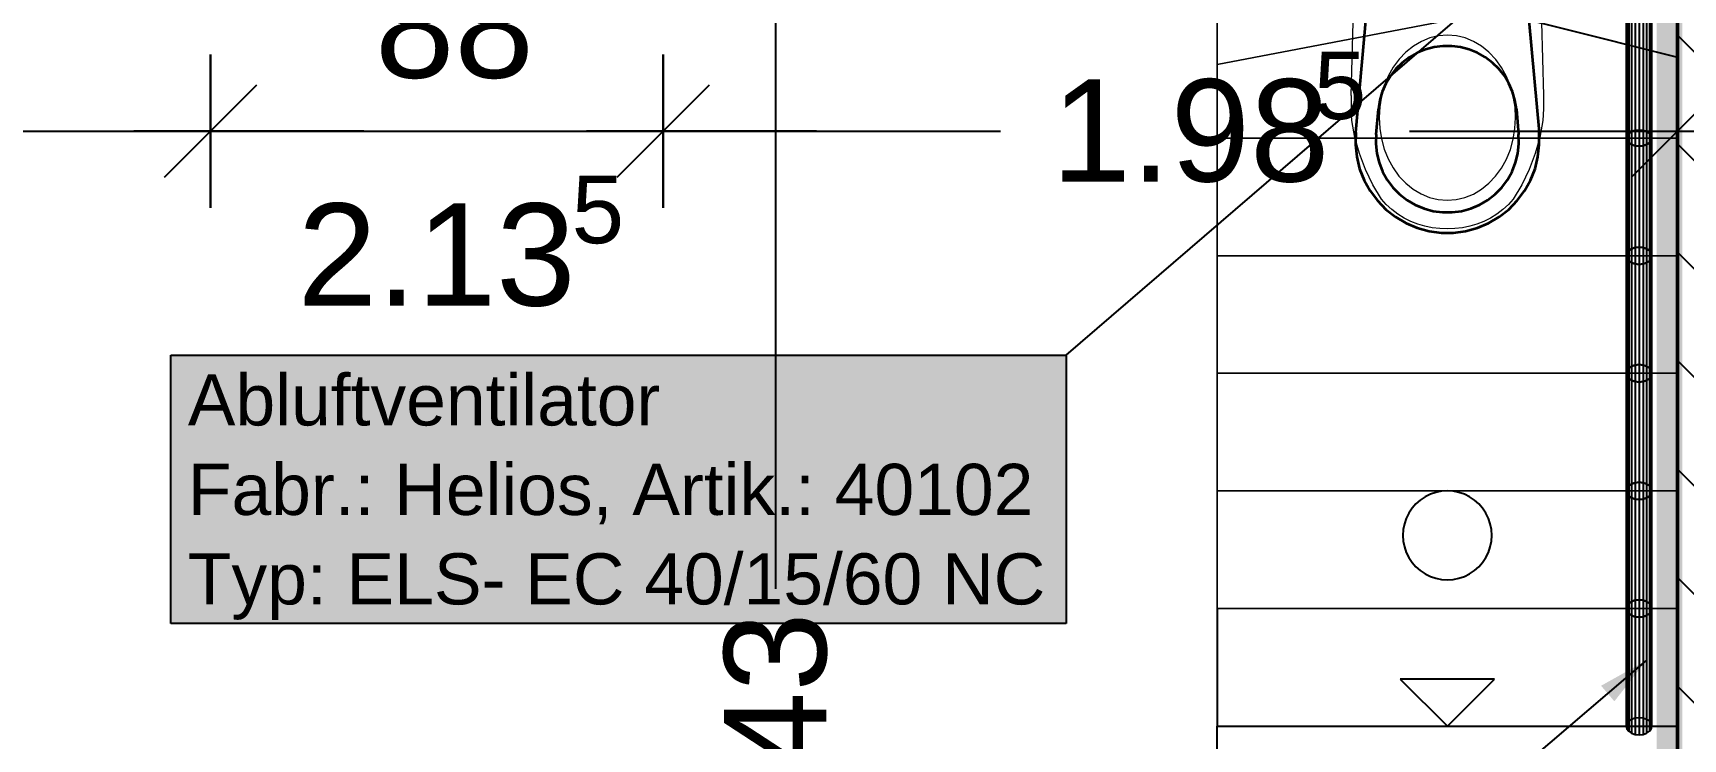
# Model space of a CAD drawing. Extents: x 0 to 756, y -25 to 420.
# Drawn here: x 192.3 to 256.8, y 65.9 to 93.5 of the extents above; entities that cross this region are included whole.
import ezdxf

# ---------------------------------------------------------------- set-up
doc = ezdxf.new("R2010")
doc.units = 0
doc.layers.get('0').update_dxf_attribs({"lineweight": 25})
doc.layers.get('DEFPOINTS').update_dxf_attribs({"lineweight": 25})
for name, color, linetype, lineweight in [('A_Innenwand', 7, 'Continuous', 25), ('ALLGEMEIN01', 7, 'Continuous', 13), ('L_Text', 7, 'Continuous', 25), ('SANIT_R', 7, 'Continuous', 25), ('Standard', 7, 'Continuous', 25), ('TREPPE', 7, 'Continuous', 13), ('WAND_HOLZ_NICHT_TRAGEND', 7, 'Continuous', 13), ('X_Text', 7, 'Continuous', 25)]:
    doc.layers.add(name, color=color, linetype=linetype, lineweight=lineweight)
for name, color, linetype, lineweight, true_color in [('BOLZEN', 7, 'Continuous', 25, 0xcc0000), ('H_Heizung', 1, 'Continuous', 25, 0xff0000), ('S_Einrichtung', 7, 'Continuous', 35, 0x9dff9d)]:
    doc.layers.add(name, color=color, linetype=linetype, lineweight=lineweight, true_color=true_color)
doc.styles.get("Standard").update_dxf_attribs({"font": 'arial.ttf'})

# ---------------------------------------------------------------- blocks, each defined once
blk = doc.blocks.new('Referenz-A0T78P30OY')
at = {"layer": 'ALLGEMEIN01', "color": 0, "lineweight": -2}
for p, q in [((247.157, 75.527), (246.942, 75.453)), ((247.38, 75.571), (247.157, 75.527)), ((247.607, 75.586), (247.38, 75.571)), ((247.834, 75.571), (247.607, 75.586)), ((248.057, 75.527), (247.834, 75.571)), ((248.272, 75.453), (248.057, 75.527)), ((246.228, 74.906), (246.102, 74.717)), ((246.378, 75.077), (246.228, 74.906)), ((246.549, 75.227), (246.378, 75.077)), ((246.738, 75.353), (246.549, 75.227)), ((246.942, 75.453), (246.738, 75.353)), ((248.476, 75.353), (248.272, 75.453)), ((248.665, 75.227), (248.476, 75.353)), ((248.836, 75.077), (248.665, 75.227)), ((248.986, 74.906), (248.836, 75.077)), ((249.113, 74.717), (248.986, 74.906)), ((245.928, 74.297), (245.884, 74.074)), ((246.001, 74.513), (245.928, 74.297)), ((246.102, 74.717), (246.001, 74.513)), ((249.213, 74.513), (249.113, 74.717)), ((249.286, 74.297), (249.213, 74.513)), ((249.331, 74.074), (249.286, 74.297)), ((245.884, 74.074), (245.869, 73.847)), ((245.869, 73.847), (245.884, 73.621)), ((245.884, 73.621), (245.928, 73.398)), ((249.286, 73.398), (249.331, 73.621)), ((249.346, 73.847), (249.331, 74.074)), ((249.331, 73.621), (249.346, 73.847)), ((245.928, 73.398), (246.001, 73.182)), ((246.001, 73.182), (246.102, 72.978)), ((246.102, 72.978), (246.228, 72.789)), ((248.986, 72.789), (249.113, 72.978)), ((249.113, 72.978), (249.213, 73.182)), ((249.213, 73.182), (249.286, 73.398)), ((246.228, 72.789), (246.378, 72.618)), ((246.378, 72.618), (246.549, 72.468)), ((246.549, 72.468), (246.738, 72.342)), ((246.738, 72.342), (246.942, 72.241)), ((248.272, 72.241), (248.476, 72.342)), ((248.476, 72.342), (248.665, 72.468)), ((248.665, 72.468), (248.836, 72.618)), ((248.836, 72.618), (248.986, 72.789)), ((246.942, 72.241), (247.157, 72.168)), ((247.157, 72.168), (247.38, 72.124)), ((247.38, 72.124), (247.607, 72.109)), ((247.607, 72.109), (247.834, 72.124)), ((247.834, 72.124), (248.057, 72.168)), ((248.057, 72.168), (248.272, 72.241))]:
    blk.add_line(p, q, dxfattribs=at)
at = {"layer": 'BOLZEN', "color": 0, "lineweight": -2}
for p, q in [((238.607, 70.986), (238.607, 66.386)), ((256.607, 66.386), (256.607, 70.986)), ((238.607, 66.386), (256.607, 66.386)), ((238.607, 55.721), (238.607, 66.386))]:
    blk.add_line(p, q, dxfattribs=at)
at = {"layer": 'DEFPOINTS', "color": 0, "linetype": 'Continuous', "lineweight": -2, "ltscale": 0.25}
for p, q in [((199.23, 89.656), (199.23, 89.656)), ((216.93, 89.656), (216.93, 89.656))]:
    blk.add_line(p, q, dxfattribs=at)
at = {"layer": 'SANIT_R', "color": 0, "lineweight": 13}
for p, q in [((243.847, 91.049), (243.927, 93.922)), ((251.288, 93.922), (251.367, 91.049)), ((246.277, 92.984), (245.986, 92.749)), ((246.59, 93.17), (246.277, 92.984)), ((246.921, 93.305), (246.59, 93.17)), ((247.264, 93.387), (246.921, 93.305)), ((247.612, 93.414), (247.264, 93.387)), ((247.961, 93.386), (247.612, 93.414)), ((248.303, 93.303), (247.961, 93.386)), ((248.633, 93.167), (248.303, 93.303)), ((248.946, 92.979), (248.633, 93.167)), ((249.236, 92.744), (248.946, 92.979)), ((245.723, 92.471), (245.492, 92.154)), ((245.986, 92.749), (245.723, 92.471)), ((249.498, 92.465), (249.236, 92.744)), ((249.728, 92.147), (249.498, 92.465)), ((245.298, 91.803), (245.143, 91.424)), ((245.492, 92.154), (245.298, 91.803)), ((249.921, 91.796), (249.728, 92.147)), ((250.075, 91.416), (249.921, 91.796)), ((243.847, 91.049), (243.847, 90.527)), ((245.03, 91.024), (244.961, 90.61)), ((245.143, 91.424), (245.03, 91.024)), ((250.187, 91.016), (250.075, 91.416)), ((250.254, 90.602), (250.187, 91.016)), ((251.367, 91.049), (251.367, 90.527)), ((243.868, 90.068), (243.847, 90.527)), ((244.961, 90.61), (244.938, 90.188)), ((250.276, 90.18), (250.254, 90.602)), ((251.367, 90.527), (251.346, 90.068)), ((243.984, 89.415), (243.868, 90.068)), ((244.938, 90.188), (244.96, 89.767)), ((244.96, 89.767), (245.027, 89.352)), ((250.184, 89.344), (250.253, 89.758)), ((250.253, 89.758), (250.276, 90.18)), ((251.346, 90.068), (251.23, 89.415)), ((244.167, 88.777), (243.984, 89.415)), ((245.027, 89.352), (245.139, 88.952)), ((250.071, 88.944), (250.184, 89.344)), ((251.23, 89.415), (251.047, 88.777)), ((244.401, 88.157), (244.167, 88.777)), ((245.139, 88.952), (245.293, 88.573)), ((245.293, 88.573), (245.486, 88.221)), ((249.722, 88.214), (249.916, 88.565)), ((249.916, 88.565), (250.071, 88.944)), ((251.047, 88.777), (250.813, 88.157)), ((244.691, 87.561), (244.401, 88.157)), ((245.486, 88.221), (245.716, 87.903)), ((245.716, 87.903), (245.978, 87.624)), ((249.228, 87.619), (249.491, 87.897)), ((249.491, 87.897), (249.722, 88.214)), ((250.813, 88.157), (250.523, 87.561)), ((245.034, 86.996), (244.691, 87.561)), ((245.978, 87.624), (246.268, 87.389)), ((246.268, 87.389), (246.581, 87.201)), ((246.581, 87.201), (246.911, 87.065)), ((248.293, 87.063), (248.624, 87.198)), ((248.624, 87.198), (248.937, 87.385)), ((248.937, 87.385), (249.228, 87.619)), ((250.523, 87.561), (250.18, 86.996)), ((245.218, 86.791), (245.034, 86.996)), ((245.434, 86.593), (245.218, 86.791)), ((245.667, 86.415), (245.434, 86.593)), ((246.911, 87.065), (247.254, 86.982)), ((247.254, 86.982), (247.602, 86.954)), ((247.602, 86.954), (247.951, 86.981)), ((247.951, 86.981), (248.293, 87.063)), ((249.78, 86.593), (249.547, 86.415)), ((249.996, 86.791), (249.78, 86.593)), ((250.18, 86.996), (249.996, 86.791)), ((245.915, 86.26), (245.667, 86.415)), ((246.177, 86.127), (245.915, 86.26)), ((246.449, 86.019), (246.177, 86.127)), ((246.73, 85.936), (246.449, 86.019)), ((247.017, 85.879), (246.73, 85.936)), ((247.309, 85.849), (247.017, 85.879)), ((247.602, 85.839), (247.309, 85.849)), ((247.905, 85.849), (247.602, 85.839)), ((248.197, 85.879), (247.905, 85.849)), ((248.484, 85.936), (248.197, 85.879)), ((248.765, 86.019), (248.484, 85.936)), ((249.037, 86.127), (248.765, 86.019)), ((249.299, 86.26), (249.037, 86.127)), ((249.547, 86.415), (249.299, 86.26))]:
    blk.add_line(p, q, dxfattribs=at)
at = {"layer": 'Standard', "color": 0, "lineweight": -2}
for p, q in [((221.344, 93.078), (221.344, 102.078)), ((221.344, 71.76), (221.344, 99.078)), ((254.703, 95.587), (254.703, 89.57)), ((254.813, 95.649), (254.813, 89.64)), ((254.953, 95.688), (254.953, 89.684)), ((255.107, 95.702), (255.107, 89.7)), ((255.262, 95.688), (255.262, 89.684)), ((255.401, 95.649), (255.401, 89.64)), ((255.512, 95.587), (255.512, 89.57)), ((254.607, 95.422), (254.607, 89.386)), ((254.632, 95.508), (254.632, 89.483)), ((254.632, 95.335), (254.632, 89.289)), ((254.703, 95.257), (254.703, 89.201)), ((254.813, 95.195), (254.813, 89.132)), ((254.953, 95.155), (254.953, 89.087)), ((255.107, 95.141), (255.107, 89.072)), ((255.262, 95.155), (255.262, 89.087)), ((255.401, 95.195), (255.401, 89.132)), ((255.512, 95.257), (255.512, 89.201)), ((255.583, 95.508), (255.583, 89.483)), ((255.583, 95.335), (255.583, 89.289)), ((255.607, 89.386), (255.607, 95.422)), ((199.23, 86.656), (199.23, 92.656)), ((199.23, 92.656), (199.23, 86.656)), ((216.93, 86.656), (216.93, 92.656)), ((216.93, 92.656), (216.93, 86.656)), ((256.607, 86.656), (256.607, 92.656)), ((197.43, 87.856), (201.03, 91.456)), ((201.03, 91.456), (197.43, 87.856)), ((215.13, 87.856), (218.73, 91.456)), ((218.73, 91.456), (215.13, 87.856)), ((254.807, 87.856), (258.407, 91.456)), ((169.331, 89.656), (199.23, 89.656)), ((193.23, 89.656), (202.23, 89.656)), ((205.23, 89.656), (196.23, 89.656)), ((199.23, 89.656), (216.93, 89.656)), ((210.93, 89.656), (219.93, 89.656)), ((222.93, 89.656), (213.93, 89.656)), ((216.93, 89.656), (230.129, 89.656)), ((246.129, 89.656), (256.607, 89.656)), ((250.607, 89.656), (259.607, 89.656)), ((254.607, 89.386), (254.632, 89.483)), ((254.632, 89.483), (254.607, 89.386)), ((254.607, 89.386), (254.632, 89.289)), ((254.607, 89.386), (254.607, 84.786)), ((254.632, 89.289), (254.607, 89.386)), ((254.632, 89.483), (254.703, 89.57)), ((254.703, 89.57), (254.632, 89.483)), ((254.632, 89.483), (254.632, 84.891)), ((254.632, 89.289), (254.703, 89.201)), ((254.703, 89.201), (254.632, 89.289)), ((254.632, 89.289), (254.632, 84.681)), ((254.703, 89.57), (254.813, 89.64)), ((254.813, 89.64), (254.703, 89.57)), ((254.703, 89.57), (254.703, 84.985)), ((254.703, 89.201), (254.813, 89.132)), ((254.813, 89.132), (254.703, 89.201)), ((254.703, 89.201), (254.703, 84.586)), ((254.813, 89.64), (254.953, 89.684)), ((254.953, 89.684), (254.813, 89.64)), ((254.813, 89.64), (254.813, 85.06)), ((254.813, 89.132), (254.953, 89.087)), ((254.953, 89.087), (254.813, 89.132)), ((254.813, 89.132), (254.813, 84.511)), ((254.953, 89.684), (255.107, 89.7)), ((255.107, 89.7), (254.953, 89.684)), ((254.953, 89.684), (254.953, 85.109)), ((254.953, 89.087), (255.107, 89.072)), ((255.107, 89.072), (254.953, 89.087)), ((254.953, 89.087), (254.953, 84.463)), ((255.107, 89.7), (255.262, 89.684)), ((255.107, 89.7), (255.107, 85.125)), ((255.262, 89.684), (255.107, 89.7)), ((255.107, 89.072), (255.262, 89.087)), ((255.262, 89.087), (255.107, 89.072)), ((255.107, 89.072), (255.107, 84.446)), ((255.262, 89.684), (255.401, 89.64)), ((255.262, 89.684), (255.262, 85.109)), ((255.401, 89.64), (255.262, 89.684)), ((255.262, 89.087), (255.401, 89.132)), ((255.401, 89.132), (255.262, 89.087)), ((255.262, 89.087), (255.262, 84.463)), ((255.401, 89.64), (255.512, 89.57)), ((255.401, 89.64), (255.401, 85.06)), ((255.512, 89.57), (255.401, 89.64)), ((255.401, 89.132), (255.512, 89.201)), ((255.512, 89.201), (255.401, 89.132)), ((255.401, 89.132), (255.401, 84.511)), ((255.512, 89.57), (255.583, 89.483)), ((255.512, 89.57), (255.512, 84.985)), ((255.583, 89.483), (255.512, 89.57)), ((255.512, 89.201), (255.583, 89.289)), ((255.583, 89.289), (255.512, 89.201)), ((255.512, 89.201), (255.512, 84.586)), ((255.583, 89.483), (255.607, 89.386)), ((255.583, 89.483), (255.583, 84.891)), ((255.607, 89.386), (255.583, 89.483)), ((255.583, 89.289), (255.607, 89.386)), ((255.607, 89.386), (255.583, 89.289)), ((255.583, 89.289), (255.583, 84.681)), ((255.607, 84.786), (255.607, 89.386)), ((254.607, 84.786), (254.632, 84.891)), ((254.632, 84.891), (254.607, 84.786)), ((254.607, 84.786), (254.632, 84.681)), ((254.607, 84.786), (254.607, 80.186)), ((254.632, 84.681), (254.607, 84.786)), ((254.632, 84.891), (254.703, 84.985)), ((254.703, 84.985), (254.632, 84.891)), ((254.632, 84.891), (254.632, 80.291)), ((254.632, 84.681), (254.703, 84.586)), ((254.703, 84.586), (254.632, 84.681)), ((254.632, 84.681), (254.632, 80.081)), ((254.703, 84.985), (254.813, 85.06)), ((254.813, 85.06), (254.703, 84.985)), ((254.703, 84.985), (254.703, 80.385)), ((254.703, 84.586), (254.813, 84.511)), ((254.813, 84.511), (254.703, 84.586)), ((254.703, 84.586), (254.703, 79.986)), ((254.813, 85.06), (254.953, 85.109)), ((254.953, 85.109), (254.813, 85.06)), ((254.813, 85.06), (254.813, 80.46)), ((254.953, 85.109), (255.107, 85.125)), ((255.107, 85.125), (254.953, 85.109)), ((254.953, 85.109), (254.953, 80.509)), ((255.107, 85.125), (255.262, 85.109)), ((255.107, 85.125), (255.107, 80.525)), ((255.262, 85.109), (255.107, 85.125)), ((255.262, 85.109), (255.401, 85.06)), ((255.262, 85.109), (255.262, 80.509)), ((255.401, 85.06), (255.262, 85.109)), ((255.401, 85.06), (255.512, 84.985)), ((255.401, 85.06), (255.401, 80.46)), ((255.512, 84.985), (255.401, 85.06)), ((255.401, 84.511), (255.512, 84.586)), ((255.512, 84.586), (255.401, 84.511)), ((255.512, 84.985), (255.583, 84.891)), ((255.512, 84.985), (255.512, 80.385)), ((255.583, 84.891), (255.512, 84.985)), ((255.512, 84.586), (255.583, 84.681)), ((255.583, 84.681), (255.512, 84.586)), ((255.512, 84.586), (255.512, 79.986)), ((255.583, 84.891), (255.607, 84.786)), ((255.583, 84.891), (255.583, 80.291)), ((255.607, 84.786), (255.583, 84.891)), ((255.583, 84.681), (255.607, 84.786)), ((255.607, 84.786), (255.583, 84.681)), ((255.583, 84.681), (255.583, 80.081)), ((255.607, 80.186), (255.607, 84.786)), ((254.813, 84.511), (254.953, 84.463)), ((254.953, 84.463), (254.813, 84.511)), ((254.813, 84.511), (254.813, 79.911)), ((254.953, 84.463), (255.107, 84.446)), ((255.107, 84.446), (254.953, 84.463)), ((254.953, 84.463), (254.953, 79.863)), ((255.107, 84.446), (255.262, 84.463)), ((255.262, 84.463), (255.107, 84.446)), ((255.107, 84.446), (255.107, 79.846)), ((255.262, 84.463), (255.401, 84.511)), ((255.401, 84.511), (255.262, 84.463)), ((255.262, 84.463), (255.262, 79.863)), ((255.401, 84.511), (255.401, 79.911)), ((254.607, 80.186), (254.632, 80.291)), ((254.632, 80.291), (254.607, 80.186)), ((254.607, 80.186), (254.632, 80.081)), ((254.607, 80.186), (254.607, 75.586)), ((254.632, 80.081), (254.607, 80.186)), ((254.632, 80.291), (254.703, 80.385)), ((254.703, 80.385), (254.632, 80.291)), ((254.632, 80.291), (254.632, 75.691)), ((254.632, 80.081), (254.703, 79.986)), ((254.703, 79.986), (254.632, 80.081)), ((254.632, 80.081), (254.632, 75.481)), ((254.703, 80.385), (254.813, 80.46)), ((254.813, 80.46), (254.703, 80.385)), ((254.703, 80.385), (254.703, 75.785)), ((254.813, 80.46), (254.953, 80.509)), ((254.953, 80.509), (254.813, 80.46)), ((254.813, 80.46), (254.813, 75.86)), ((254.953, 80.509), (255.107, 80.525)), ((255.107, 80.525), (254.953, 80.509)), ((254.953, 80.509), (254.953, 75.909)), ((255.107, 80.525), (255.262, 80.509)), ((255.107, 80.525), (255.107, 75.925)), ((255.262, 80.509), (255.107, 80.525)), ((255.262, 80.509), (255.401, 80.46)), ((255.262, 80.509), (255.262, 75.909)), ((255.401, 80.46), (255.262, 80.509)), ((255.401, 80.46), (255.512, 80.385)), ((255.401, 80.46), (255.401, 75.86)), ((255.512, 80.385), (255.401, 80.46)), ((255.512, 80.385), (255.583, 80.291)), ((255.512, 80.385), (255.512, 75.785)), ((255.583, 80.291), (255.512, 80.385)), ((255.512, 79.986), (255.583, 80.081)), ((255.583, 80.081), (255.512, 79.986)), ((255.583, 80.291), (255.607, 80.186)), ((255.583, 80.291), (255.583, 75.691)), ((255.607, 80.186), (255.583, 80.291)), ((255.583, 80.081), (255.607, 80.186)), ((255.607, 80.186), (255.583, 80.081)), ((255.583, 80.081), (255.583, 75.481)), ((255.607, 75.586), (255.607, 80.186)), ((254.703, 79.986), (254.813, 79.911)), ((254.813, 79.911), (254.703, 79.986)), ((254.703, 79.986), (254.703, 75.386)), ((254.813, 79.911), (254.953, 79.863)), ((254.953, 79.863), (254.813, 79.911)), ((254.813, 79.911), (254.813, 75.311)), ((254.953, 79.863), (255.107, 79.846)), ((255.107, 79.846), (254.953, 79.863)), ((254.953, 79.863), (254.953, 75.263)), ((255.107, 79.846), (255.262, 79.863)), ((255.262, 79.863), (255.107, 79.846)), ((255.107, 79.846), (255.107, 75.246)), ((255.262, 79.863), (255.401, 79.911)), ((255.401, 79.911), (255.262, 79.863)), ((255.262, 79.863), (255.262, 75.263)), ((255.401, 79.911), (255.512, 79.986)), ((255.512, 79.986), (255.401, 79.911)), ((255.401, 79.911), (255.401, 75.311)), ((255.512, 79.986), (255.512, 75.386)), ((254.607, 75.586), (254.632, 75.691)), ((254.632, 75.691), (254.607, 75.586)), ((254.607, 75.586), (254.632, 75.481)), ((254.607, 75.586), (254.607, 70.986)), ((254.632, 75.481), (254.607, 75.586)), ((254.632, 75.691), (254.703, 75.785)), ((254.703, 75.785), (254.632, 75.691)), ((254.632, 75.691), (254.632, 71.091)), ((254.703, 75.785), (254.813, 75.86)), ((254.813, 75.86), (254.703, 75.785)), ((254.703, 75.785), (254.703, 71.185)), ((254.813, 75.86), (254.953, 75.909)), ((254.953, 75.909), (254.813, 75.86)), ((254.813, 75.86), (254.813, 71.26)), ((254.953, 75.909), (255.107, 75.925)), ((255.107, 75.925), (254.953, 75.909)), ((254.953, 75.909), (254.953, 71.309)), ((255.107, 75.925), (255.262, 75.909)), ((255.107, 75.925), (255.107, 71.325)), ((255.262, 75.909), (255.107, 75.925)), ((255.262, 75.909), (255.401, 75.86)), ((255.262, 75.909), (255.262, 71.309)), ((255.401, 75.86), (255.262, 75.909)), ((255.401, 75.86), (255.512, 75.785)), ((255.401, 75.86), (255.401, 71.26)), ((255.512, 75.785), (255.401, 75.86)), ((255.512, 75.785), (255.583, 75.691)), ((255.512, 75.785), (255.512, 71.185)), ((255.583, 75.691), (255.512, 75.785)), ((255.583, 75.691), (255.607, 75.586)), ((255.583, 75.691), (255.583, 71.091)), ((255.607, 75.586), (255.583, 75.691)), ((255.583, 75.481), (255.607, 75.586)), ((255.607, 75.586), (255.583, 75.481)), ((255.607, 70.986), (255.607, 75.586)), ((254.632, 75.481), (254.703, 75.386)), ((254.703, 75.386), (254.632, 75.481)), ((254.632, 75.481), (254.632, 70.881)), ((254.703, 75.386), (254.813, 75.311)), ((254.813, 75.311), (254.703, 75.386)), ((254.703, 75.386), (254.703, 70.786)), ((254.813, 75.311), (254.953, 75.263)), ((254.953, 75.263), (254.813, 75.311)), ((254.813, 75.311), (254.813, 70.711)), ((254.953, 75.263), (255.107, 75.246)), ((255.107, 75.246), (254.953, 75.263)), ((254.953, 75.263), (254.953, 70.663)), ((255.107, 75.246), (255.262, 75.263)), ((255.262, 75.263), (255.107, 75.246)), ((255.107, 75.246), (255.107, 70.646)), ((255.262, 75.263), (255.401, 75.311)), ((255.401, 75.311), (255.262, 75.263)), ((255.262, 75.263), (255.262, 70.663)), ((255.401, 75.311), (255.512, 75.386)), ((255.512, 75.386), (255.401, 75.311)), ((255.401, 75.311), (255.401, 70.711)), ((255.512, 75.386), (255.583, 75.481)), ((255.583, 75.481), (255.512, 75.386)), ((255.512, 75.386), (255.512, 70.786)), ((255.583, 75.481), (255.583, 70.881)), ((254.607, 70.986), (254.632, 71.091)), ((254.632, 71.091), (254.607, 70.986)), ((254.632, 71.091), (254.703, 71.185)), ((254.703, 71.185), (254.632, 71.091)), ((254.632, 71.091), (254.632, 66.491)), ((254.703, 71.185), (254.813, 71.26)), ((254.813, 71.26), (254.703, 71.185)), ((254.703, 71.185), (254.703, 66.585)), ((254.813, 71.26), (254.953, 71.309)), ((254.953, 71.309), (254.813, 71.26)), ((254.813, 71.26), (254.813, 66.66)), ((254.953, 71.309), (255.107, 71.325)), ((255.107, 71.325), (254.953, 71.309)), ((254.953, 71.309), (254.953, 66.709)), ((255.107, 71.325), (255.262, 71.309)), ((255.107, 71.325), (255.107, 66.725)), ((255.262, 71.309), (255.107, 71.325)), ((255.262, 71.309), (255.401, 71.26)), ((255.262, 71.309), (255.262, 66.709)), ((255.401, 71.26), (255.262, 71.309)), ((255.401, 71.26), (255.512, 71.185)), ((255.401, 71.26), (255.401, 66.66)), ((255.512, 71.185), (255.401, 71.26)), ((255.512, 71.185), (255.583, 71.091)), ((255.512, 71.185), (255.512, 66.585)), ((255.583, 71.091), (255.512, 71.185)), ((255.583, 71.091), (255.607, 70.986)), ((255.583, 71.091), (255.583, 66.491)), ((255.607, 70.986), (255.583, 71.091)), ((254.607, 70.986), (254.632, 70.881)), ((254.607, 70.986), (254.607, 66.386)), ((254.632, 70.881), (254.607, 70.986)), ((254.632, 70.881), (254.703, 70.786)), ((254.703, 70.786), (254.632, 70.881)), ((254.632, 70.881), (254.632, 66.281)), ((254.703, 70.786), (254.813, 70.711)), ((254.813, 70.711), (254.703, 70.786)), ((254.703, 70.786), (254.703, 66.186)), ((254.813, 70.711), (254.953, 70.663)), ((254.953, 70.663), (254.813, 70.711)), ((254.813, 70.711), (254.813, 66.111)), ((254.953, 70.663), (255.107, 70.646)), ((255.107, 70.646), (254.953, 70.663)), ((254.953, 70.663), (254.953, 66.063)), ((255.107, 70.646), (255.262, 70.663)), ((255.262, 70.663), (255.107, 70.646)), ((255.107, 70.646), (255.107, 66.046)), ((255.262, 70.663), (255.401, 70.711)), ((255.401, 70.711), (255.262, 70.663)), ((255.262, 70.663), (255.262, 66.063)), ((255.401, 70.711), (255.512, 70.786)), ((255.512, 70.786), (255.401, 70.711)), ((255.401, 70.711), (255.401, 66.111)), ((255.512, 70.786), (255.583, 70.881)), ((255.583, 70.881), (255.512, 70.786)), ((255.512, 70.786), (255.512, 66.186)), ((255.583, 70.881), (255.607, 70.986)), ((255.607, 70.986), (255.583, 70.881)), ((255.583, 70.881), (255.583, 66.281)), ((255.607, 66.386), (255.607, 70.986)), ((254.607, 66.386), (254.632, 66.491)), ((254.632, 66.491), (254.703, 66.585)), ((254.703, 66.585), (254.813, 66.66)), ((254.813, 66.66), (254.953, 66.709)), ((254.953, 66.709), (255.107, 66.725)), ((255.107, 66.725), (255.262, 66.709)), ((255.262, 66.709), (255.401, 66.66)), ((255.401, 66.66), (255.512, 66.585)), ((255.512, 66.585), (255.583, 66.491)), ((255.583, 66.491), (255.607, 66.386)), ((254.607, 66.386), (254.632, 66.281)), ((254.632, 66.281), (254.703, 66.186)), ((254.703, 66.186), (254.813, 66.111)), ((254.813, 66.111), (254.953, 66.063)), ((254.953, 66.063), (255.107, 66.046)), ((255.107, 66.046), (255.262, 66.063)), ((255.262, 66.063), (255.401, 66.111)), ((255.401, 66.111), (255.512, 66.186)), ((255.512, 66.186), (255.583, 66.281)), ((255.583, 66.281), (255.607, 66.386))]:
    blk.add_line(p, q, dxfattribs=at)
at = {"layer": 'TREPPE', "color": 0, "lineweight": -2}
for p, q in [((238.607, 97.078), (256.607, 92.547)), ((249.447, 68.226), (245.767, 68.226)), ((245.767, 68.226), (247.607, 66.386)), ((247.607, 66.386), (249.447, 68.226))]:
    blk.add_line(p, q, dxfattribs=at)
at = {"layer": 'TREPPE', "color": 0}
for p, q in [((256.607, 95.709), (238.607, 92.263)), ((238.607, 92.263), (256.607, 95.709)), ((238.607, 92.263), (256.607, 95.709)), ((256.607, 95.709), (238.607, 92.263)), ((256.607, 89.386), (256.607, 95.709)), ((256.607, 95.709), (256.607, 89.386)), ((238.607, 94.74), (238.607, 92.263)), ((238.607, 92.263), (238.607, 94.74)), ((238.607, 92.263), (238.607, 89.386)), ((238.607, 89.386), (238.607, 92.263)), ((238.607, 92.263), (238.607, 92.263)), ((238.607, 92.263), (238.607, 92.263)), ((256.607, 89.386), (238.607, 89.386)), ((238.607, 89.386), (238.607, 84.786)), ((238.607, 84.786), (238.607, 89.386)), ((238.607, 89.386), (256.607, 89.386)), ((238.607, 89.386), (238.607, 89.386)), ((238.607, 89.386), (256.607, 89.386)), ((256.607, 89.386), (238.607, 89.386)), ((238.607, 89.386), (238.607, 89.386)), ((256.607, 84.786), (256.607, 89.386)), ((256.607, 89.386), (256.607, 84.786)), ((256.607, 89.386), (256.607, 89.386)), ((256.607, 89.386), (256.607, 89.386)), ((256.607, 84.786), (238.607, 84.786)), ((238.607, 84.786), (238.607, 80.186)), ((238.607, 80.186), (238.607, 84.786)), ((238.607, 84.786), (256.607, 84.786)), ((238.607, 84.786), (238.607, 84.786)), ((238.607, 84.786), (256.607, 84.786)), ((256.607, 84.786), (238.607, 84.786)), ((238.607, 84.786), (238.607, 84.786)), ((256.607, 80.186), (256.607, 84.786)), ((256.607, 84.786), (256.607, 80.186)), ((256.607, 84.786), (256.607, 84.786)), ((256.607, 84.786), (256.607, 84.786)), ((256.607, 80.186), (238.607, 80.186)), ((238.607, 80.186), (238.607, 75.586)), ((238.607, 75.586), (238.607, 80.186)), ((238.607, 80.186), (256.607, 80.186)), ((238.607, 80.186), (238.607, 80.186)), ((238.607, 80.186), (256.607, 80.186)), ((256.607, 80.186), (238.607, 80.186)), ((238.607, 80.186), (238.607, 80.186)), ((256.607, 75.586), (256.607, 80.186)), ((256.607, 80.186), (256.607, 75.586)), ((256.607, 80.186), (256.607, 80.186)), ((256.607, 80.186), (256.607, 80.186)), ((256.607, 75.586), (238.607, 75.586)), ((238.607, 75.586), (238.607, 70.986)), ((238.607, 70.986), (238.607, 75.586)), ((238.607, 75.586), (256.607, 75.586)), ((238.607, 75.586), (238.607, 75.586)), ((238.607, 75.586), (256.607, 75.586)), ((256.607, 75.586), (238.607, 75.586)), ((238.607, 75.586), (238.607, 75.586)), ((256.607, 70.986), (256.607, 75.586)), ((256.607, 75.586), (256.607, 70.986)), ((256.607, 75.586), (256.607, 75.586)), ((256.607, 75.586), (256.607, 75.586)), ((256.607, 70.986), (238.607, 70.986)), ((238.607, 70.986), (238.607, 66.386)), ((238.607, 66.386), (238.607, 70.986)), ((238.607, 70.986), (256.607, 70.986)), ((238.607, 70.986), (238.607, 70.986)), ((238.607, 70.986), (256.607, 70.986)), ((256.607, 70.986), (238.607, 70.986)), ((238.607, 70.986), (238.607, 70.986)), ((256.607, 66.386), (256.607, 70.986)), ((256.607, 70.986), (256.607, 66.386)), ((256.607, 70.986), (256.607, 70.986)), ((256.607, 70.986), (256.607, 70.986)), ((238.607, 66.386), (256.607, 66.386)), ((256.607, 66.386), (238.607, 66.386)), ((238.607, 66.386), (238.607, 66.386)), ((256.607, 66.386), (256.607, 66.386))]:
    blk.add_line(p, q, dxfattribs=at)
at = {"layer": 'WAND_HOLZ_NICHT_TRAGEND', "color": 0, "lineweight": 50}
for p, q in [((256.607, 117.078), (256.607, 30.521)), ((256.607, 30.521), (256.607, 117.078))]:
    blk.add_line(p, q, dxfattribs=at)
at = {"layer": 'Standard', "color": 0, "lineweight": -2, "attachment_point": 1}
for s, insert, char_height in [('{\\fArial;88}', (205.663, 95.744), 4), ('{\\fArial;5}', (242.387, 92.768), 2.64), ('{\\fArial;1.98}', (232.121, 91.688), 4), ('{\\fArial;5}', (213.356, 87.913), 2.64), ('{\\fArial;2.13}', (202.635, 86.833), 4)]:
    blk.add_mtext(s, dxfattribs=dict(at, insert=insert, char_height=char_height))
at = {"layer": 'Standard', "color": 0, "lineweight": -2, "insert": (219.312, 59.967), "char_height": 4, "attachment_point": 1, "rotation": 90}
blk.add_mtext('{\\fArial;3.43}', dxfattribs=at)
blk = doc.blocks.new('Wand-A0T78P4SOY', base_point=(256.607, 30.521))
at = {"color": 0, "linetype": 'ByBlock', "lineweight": -2, "ltscale": 0.25}
blk.add_line((256.607, 30.521), (256.607, 117.078), dxfattribs=at)
at = {"color": 0, "lineweight": -2}
for p, q in [((260.607, 89.41), (256.607, 93.41)), ((260.607, 85.167), (256.607, 89.167)), ((260.607, 80.925), (256.607, 84.925)), ((260.607, 76.682), (256.607, 80.682)), ((260.607, 72.439), (256.607, 76.439)), ((260.607, 68.197), (256.607, 72.197)), ((260.607, 63.954), (256.607, 67.954))]:
    blk.add_line(p, q, dxfattribs=at)
blk = doc.blocks.new('Bauteilbeschriftung-A0T78P5SOY', base_point=(197.675, 70.396))
at = {"color": 0, "linetype": 'ByBlock', "lineweight": -2, "ltscale": 0.25}
blk.add_line((232.701, 80.896), (251.507, 97.078), dxfattribs=at)
at = {"color": 0, "lineweight": -2}
for p, q in [((197.675, 80.896), (232.701, 80.896)), ((197.675, 70.396), (197.675, 80.896)), ((232.701, 80.896), (232.701, 70.396)), ((232.701, 70.396), (197.675, 70.396))]:
    blk.add_line(p, q, dxfattribs=at)
at = {"color": 0, "linetype": 'ByBlock', "lineweight": -2, "ltscale": 0.25}
for points in [[(250.725, 96.077), (249.73, 96.077), (251.507, 97.078)], [(250.252, 95.47), (250.725, 96.077), (249.73, 96.077)]]:
    blk.add_solid(points, dxfattribs=at)
at = {"color": 7, "linetype": 'ByBlock', "lineweight": -2, "ltscale": 0.25, "true_color": 0xffffff}
for points in [[(197.675, 70.396), (232.701, 70.396), (197.675, 80.896)], [(232.701, 70.396), (197.675, 80.896), (232.701, 80.896)]]:
    blk.add_solid(points, dxfattribs=at)
at = {"color": 0, "linetype": 'ByBlock', "lineweight": -2, "ltscale": 0.25, "char_height": 2, "attachment_point": 1}
for s, insert in [('{\\fArial;Abluftventilator}', (198.342, 80.146)), ('{\\fArial;Fabr.: Helios, Artik.: 40102}', (198.342, 76.646)), ('{\\fArial;Typ: ELS- EC 40/15/60 NC}', (198.342, 73.146))]:
    blk.add_mtext(s, dxfattribs=dict(at, insert=insert))
blk = doc.blocks.new('WC-A0T78P8WOY', base_point=(243.607, 85.686))
at = {"color": 0, "linetype": 'ByBlock', "lineweight": -2, "ltscale": 0.35}
for p, q in [((243.607, 96.078), (243.607, 97.078)), ((243.607, 97.078), (251.607, 97.078)), ((251.607, 97.078), (251.607, 96.078)), ((251.607, 96.078), (243.607, 96.078)), ((244.022, 89.602), (244.607, 96.078)), ((244.607, 96.078), (250.607, 96.078)), ((250.607, 96.078), (251.193, 89.602)), ((247.087, 92.938), (246.75, 92.849)), ((247.433, 92.983), (247.087, 92.938)), ((247.782, 92.983), (247.433, 92.983)), ((248.128, 92.938), (247.782, 92.983)), ((248.465, 92.849), (248.128, 92.938)), ((245.844, 92.336), (245.594, 92.093)), ((246.123, 92.546), (245.844, 92.336)), ((246.426, 92.718), (246.123, 92.546)), ((246.75, 92.849), (246.426, 92.718)), ((248.788, 92.718), (248.465, 92.849)), ((249.092, 92.546), (248.788, 92.718)), ((249.371, 92.336), (249.092, 92.546)), ((249.621, 92.093), (249.371, 92.336)), ((245.378, 91.819), (245.198, 91.52)), ((245.594, 92.093), (245.378, 91.819)), ((249.837, 91.819), (249.621, 92.093)), ((250.016, 91.52), (249.837, 91.819)), ((245.059, 91.2), (244.961, 90.865)), ((245.198, 91.52), (245.059, 91.2)), ((250.156, 91.2), (250.016, 91.52)), ((250.253, 90.865), (250.156, 91.2)), ((244.819, 89.529), (244.908, 90.521)), ((244.961, 90.865), (244.908, 90.521)), ((250.307, 90.521), (250.253, 90.865)), ((250.307, 90.521), (250.396, 89.529)), ((244.022, 89.602), (244.011, 89.124)), ((244.011, 89.124), (244.063, 88.649)), ((244.819, 89.529), (244.81, 89.157)), ((244.81, 89.157), (244.851, 88.788)), ((250.364, 88.788), (250.405, 89.157)), ((250.405, 89.157), (250.396, 89.529)), ((251.152, 88.649), (251.204, 89.124)), ((251.204, 89.124), (251.193, 89.602)), ((244.063, 88.649), (244.177, 88.185)), ((244.851, 88.788), (244.94, 88.427)), ((244.94, 88.427), (245.076, 88.081)), ((250.139, 88.081), (250.275, 88.427)), ((250.275, 88.427), (250.364, 88.788)), ((251.037, 88.185), (251.152, 88.649)), ((244.177, 88.185), (244.352, 87.74)), ((245.076, 88.081), (245.257, 87.756)), ((249.958, 87.756), (250.139, 88.081)), ((250.862, 87.74), (251.037, 88.185)), ((244.352, 87.74), (244.585, 87.322)), ((244.585, 87.322), (244.87, 86.939)), ((245.257, 87.756), (245.479, 87.458)), ((245.479, 87.458), (245.739, 87.192)), ((245.739, 87.192), (246.031, 86.963)), ((249.183, 86.963), (249.476, 87.192)), ((249.476, 87.192), (249.736, 87.458)), ((249.736, 87.458), (249.958, 87.756)), ((250.344, 86.939), (250.63, 87.322)), ((250.63, 87.322), (250.862, 87.74)), ((244.87, 86.939), (245.204, 86.597)), ((245.204, 86.597), (245.581, 86.302)), ((246.031, 86.963), (246.352, 86.775)), ((246.352, 86.775), (246.694, 86.631)), ((246.694, 86.631), (247.053, 86.533)), ((247.053, 86.533), (247.421, 86.484)), ((247.421, 86.484), (247.793, 86.484)), ((247.793, 86.484), (248.162, 86.533)), ((248.162, 86.533), (248.52, 86.631)), ((248.52, 86.631), (248.863, 86.775)), ((248.863, 86.775), (249.183, 86.963)), ((249.634, 86.302), (250.01, 86.597)), ((250.01, 86.597), (250.344, 86.939)), ((245.581, 86.302), (245.993, 86.06)), ((245.993, 86.06), (246.433, 85.875)), ((246.433, 85.875), (246.895, 85.749)), ((248.32, 85.749), (248.781, 85.875)), ((248.781, 85.875), (249.222, 86.06)), ((249.222, 86.06), (249.634, 86.302)), ((246.895, 85.749), (247.368, 85.686)), ((247.368, 85.686), (247.846, 85.686)), ((247.846, 85.686), (248.32, 85.749))]:
    blk.add_line(p, q, dxfattribs=at)
blk = doc.blocks.new('Bauteilbeschriftung-A0T78PC4OY', base_point=(213.987, 47.803))
at = {"color": 0, "linetype": 'ByBlock', "lineweight": -2, "ltscale": 0.25}
blk.add_line((234.368, 51.003), (255.401, 68.96), dxfattribs=at)
at = {"color": 0, "lineweight": -2}
for p, q in [((213.987, 51.003), (234.368, 51.003)), ((213.987, 47.803), (213.987, 51.003)), ((234.368, 51.003), (234.368, 47.803)), ((234.368, 47.803), (213.987, 47.803))]:
    blk.add_line(p, q, dxfattribs=at)
at = {"color": 0, "linetype": 'ByBlock', "lineweight": -2, "ltscale": 0.25}
for points in [[(254.619, 67.966), (253.62, 67.966), (255.401, 68.96)], [(254.14, 67.358), (254.619, 67.966), (253.62, 67.966)]]:
    blk.add_solid(points, dxfattribs=at)
at = {"color": 7, "linetype": 'ByBlock', "lineweight": -2, "ltscale": 0.25, "true_color": 0xffffff}
for points in [[(213.987, 47.803), (234.368, 47.803), (213.987, 51.003)], [(234.368, 47.803), (213.987, 51.003), (234.368, 51.003)]]:
    blk.add_solid(points, dxfattribs=at)
at = {"color": 0, "linetype": 'ByBlock', "lineweight": -2, "ltscale": 0.25, "insert": (214.72, 50.503), "char_height": 2.2, "attachment_point": 1}
blk.add_mtext('{\\fArial;Wandheizung}', dxfattribs=at)

msp = doc.modelspace()

# ---------------------------------------------------------------- linework, layer by layer
at = {"layer": 'H_Heizung', "color": 1, "ltscale": 0.25, "true_color": 0xff0000}
for points in [[(255.792, 31.152), (256.792, 31.152), (255.792, 117.078)], [(256.792, 31.152), (255.792, 117.078), (256.792, 117.078)]]:
    msp.add_solid(points, dxfattribs=at)

# ---------------------------------------------------------------- block references
at = {"color": 8, "lineweight": 25, "ltscale": 0.25, "true_color": 0x808080}
msp.add_blockref('Referenz-A0T78P30OY', (0, 0), dxfattribs=at)
at = {"layer": 'A_Innenwand', "ltscale": 0.25}
msp.add_blockref('Wand-A0T78P4SOY', (256.607, 30.521), dxfattribs=at)
at = {"layer": 'L_Text', "color": 7, "ltscale": 0.25}
msp.add_blockref('Bauteilbeschriftung-A0T78P5SOY', (197.675, 70.396), dxfattribs=at)
at = {"layer": 'S_Einrichtung', "ltscale": 0.35}
msp.add_blockref('WC-A0T78P8WOY', (243.607, 85.686), dxfattribs=at)
at = {"layer": 'X_Text', "color": 7, "ltscale": 0.25}
msp.add_blockref('Bauteilbeschriftung-A0T78PC4OY', (213.987, 47.803), dxfattribs=at)

doc.saveas('drawing.dxf')
